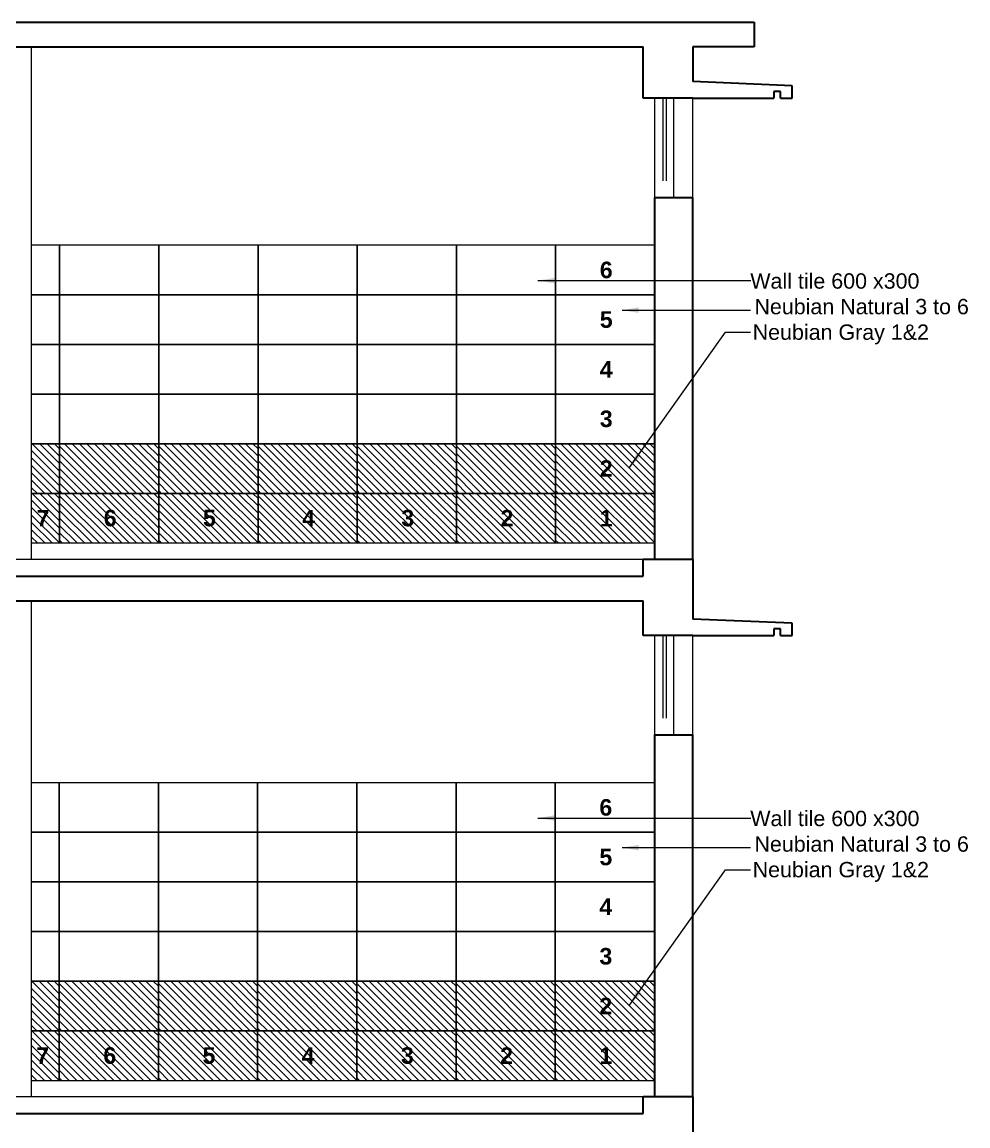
# Model space of a CAD drawing. Header units: millimetres. Extents: x 1898 to 3725, y 783 to 1532.
# Drawn here: x 2920.47 to 2926.19, y 1001.23 to 1007.91 of the extents above; entities that cross this region are included whole.
import ezdxf

# ---------------------------------------------------------------- set-up
doc = ezdxf.new("R2010")
doc.units = ezdxf.units.MM
doc.linetypes.add('DASHED', pattern=[0.75, 0.5, -0.25])
for name, color, linetype, lineweight in [('dim.1', 6, 'Continuous', 18), ('ELEV.1', 7, 'Continuous', 20), ('flooring', 1, 'Continuous', 18), ('rcc', 5, 'Continuous', 30), ('Text-1', 240, 'Continuous', 15), ('TILE HATCH-2', 25, 'Continuous', 9), ('Tiles', 25, 'Continuous', 9), ('Tiles-Text', 230, 'Continuous', 18), ('Ventilator', 4, 'DASHED', 18), ('Wall', 7, 'Continuous', 30), ('Window-Wall', 7, 'Continuous', 18)]:
    doc.layers.add(name, color=color, linetype=linetype, lineweight=lineweight)
doc.styles.add('dim-stylus bt', font='arial.ttf')
doc.styles.add('Tabrej', font='arial.ttf')
doc.dimstyles.new('Tabrej', dxfattribs={"dimtxt": 4, "dimasz": 0.45, "dimexe": 0.18, "dimexo": 0.0625, "dimgap": 0.09, "dimtad": 0, "dimdec": 3, "dimzin": 0, "dimdsep": 46, "dimtxsty": 'Tabrej', "dimcen": 0, "dimclrd": 256, "dimclre": 256, "dimclrt": 7, "dimaunit": 1, "dimadec": 3, "dimazin": 0, "dimtfac": 1, "dimtdec": 3, "dimtofl": 0, "dimtmove": 0, "dimatfit": 3, "dimfxl": 0, "dimtolj": 1, "dimtzin": 0, "dimlwd": -1, "dimlwe": -1, "dimarcsym": 0})

msp = doc.modelspace()

# ---------------------------------------------------------------- hatches: boundary and pattern name
at = {"layer": 'TILE HATCH-2'}
h = msp.add_hatch(dxfattribs=at)
h.set_pattern_fill('ANSI31', color=256, scale=0.01, style=0)
h.set_pattern_definition([(135, (2921.29545, 1005.057884), (0.0224506, 0.0224506), [])])
h.paths.add_polyline_path([(2920.6954, 1005.358), (2921.2954, 1005.358), (2921.2954, 1005.0579), (2920.6954, 1005.0579)])
h = msp.add_hatch(dxfattribs=at)
h.set_pattern_fill('ANSI31', color=256, scale=0.01, style=0)
h.set_pattern_definition([(135, (2921.895525, 1005.057884), (0.0224506, 0.0224506), [])])
h.paths.add_polyline_path([(2921.2954, 1005.358), (2921.8955, 1005.358), (2921.8955, 1005.0579), (2921.2954, 1005.0579)])
h = msp.add_hatch(dxfattribs=at)
h.set_pattern_fill('ANSI31', color=256, scale=0.01, style=0)
h.set_pattern_definition([(135, (2922.495602, 1005.057884), (0.0224506, 0.0224506), [])])
h.paths.add_polyline_path([(2921.8955, 1005.358), (2922.4956, 1005.358), (2922.4956, 1005.0579), (2921.8955, 1005.0579)])
h = msp.add_hatch(dxfattribs=at)
h.set_pattern_fill('ANSI31', color=256, scale=0.01, style=0)
h.set_pattern_definition([(135, (2923.095678, 1005.057884), (0.0224506, 0.0224506), [])])
h.paths.add_polyline_path([(2922.4956, 1005.358), (2923.0957, 1005.358), (2923.0957, 1005.0579), (2922.4956, 1005.0579)])
h = msp.add_hatch(dxfattribs=at)
h.set_pattern_fill('ANSI31', color=256, scale=0.01, style=0)
h.set_pattern_definition([(135, (2923.695755, 1005.057884), (0.0224506, 0.0224506), [])])
h.paths.add_polyline_path([(2923.0957, 1005.358), (2923.6958, 1005.358), (2923.6958, 1005.0579), (2923.0957, 1005.0579)])
h = msp.add_hatch(dxfattribs=at)
h.set_pattern_fill('ANSI31', color=256, scale=0.01, style=0)
h.set_pattern_definition([(135, (2924.29583, 1005.057884), (0.0224506, 0.0224506), [])])
h.paths.add_polyline_path([(2923.6958, 1005.358), (2924.2958, 1005.358), (2924.2958, 1005.0579), (2923.6958, 1005.0579)])
h.paths.add_polyline_path([(2924.0597, 1005.1032), (2923.932, 1005.1032), (2923.932, 1005.3093), (2924.0597, 1005.3093)], flags=24)
h = msp.add_hatch(dxfattribs=at)
h.set_pattern_fill('ANSI31', color=256, scale=0.01, style=0)
h.set_pattern_definition([(135, (2920.695373, 1004.75778), (0.0224506, 0.0224506), [])])
h.paths.add_polyline_path([(2920.5283, 1005.0579), (2920.6954, 1005.0579), (2920.6954, 1004.7578), (2920.5283, 1004.7578)])
h.paths.add_polyline_path([(2920.6588, 1004.8033), (2920.5311, 1004.8033), (2920.5311, 1005.0094), (2920.6588, 1005.0094)], flags=24)
h = msp.add_hatch(dxfattribs=at)
h.set_pattern_fill('ANSI31', color=256, scale=0.01, style=0)
h.set_pattern_definition([(135, (2921.29545, 1004.75778), (0.0224506, 0.0224506), [])])
h.paths.add_polyline_path([(2920.6954, 1005.0579), (2921.2954, 1005.0579), (2921.2954, 1004.7578), (2920.6954, 1004.7578)])
h.paths.add_polyline_path([(2921.0593, 1004.8031), (2920.9316, 1004.8031), (2920.9316, 1005.0092), (2921.0593, 1005.0092)], flags=24)
h = msp.add_hatch(dxfattribs=at)
h.set_pattern_fill('ANSI31', color=256, scale=0.01, style=0)
h.set_pattern_definition([(135, (2921.895525, 1004.75778), (0.0224506, 0.0224506), [])])
h.paths.add_polyline_path([(2921.2954, 1005.0579), (2921.8955, 1005.0579), (2921.8955, 1004.7578), (2921.2954, 1004.7578)])
h.paths.add_polyline_path([(2921.6594, 1004.8031), (2921.5317, 1004.8031), (2921.5317, 1005.0092), (2921.6594, 1005.0092)], flags=24)
h = msp.add_hatch(dxfattribs=at)
h.set_pattern_fill('ANSI31', color=256, scale=0.01, style=0)
h.set_pattern_definition([(135, (2922.495602, 1004.75778), (0.0224506, 0.0224506), [])])
h.paths.add_polyline_path([(2921.8955, 1005.0579), (2922.4956, 1005.0579), (2922.4956, 1004.7578), (2921.8955, 1004.7578)])
h.paths.add_polyline_path([(2922.2595, 1004.8031), (2922.1318, 1004.8031), (2922.1318, 1005.0092), (2922.2595, 1005.0092)], flags=24)
h = msp.add_hatch(dxfattribs=at)
h.set_pattern_fill('ANSI31', color=256, scale=0.01, style=0)
h.set_pattern_definition([(135, (2923.095678, 1004.75778), (0.0224506, 0.0224506), [])])
h.paths.add_polyline_path([(2922.4956, 1005.0579), (2923.0957, 1005.0579), (2923.0957, 1004.7578), (2922.4956, 1004.7578)])
h.paths.add_polyline_path([(2922.8595, 1004.8031), (2922.7318, 1004.8031), (2922.7318, 1005.0092), (2922.8595, 1005.0092)], flags=24)
h = msp.add_hatch(dxfattribs=at)
h.set_pattern_fill('ANSI31', color=256, scale=0.01, style=0)
h.set_pattern_definition([(135, (2923.695755, 1004.75778), (0.0224506, 0.0224506), [])])
h.paths.add_polyline_path([(2923.0957, 1005.0579), (2923.6958, 1005.0579), (2923.6958, 1004.7578), (2923.0957, 1004.7578)])
h.paths.add_polyline_path([(2923.4596, 1004.8031), (2923.3319, 1004.8031), (2923.3319, 1005.0092), (2923.4596, 1005.0092)], flags=24)
h = msp.add_hatch(dxfattribs=at)
h.set_pattern_fill('ANSI31', color=256, scale=0.01, style=0)
h.set_pattern_definition([(135, (2924.29583, 1004.75778), (0.0224506, 0.0224506), [])])
h.paths.add_polyline_path([(2923.6958, 1005.0579), (2924.2958, 1005.0579), (2924.2958, 1004.7578), (2923.6958, 1004.7578)])
h.paths.add_polyline_path([(2924.0597, 1004.8031), (2923.932, 1004.8031), (2923.932, 1005.0092), (2924.0597, 1005.0092)], flags=24)
h = msp.add_hatch(dxfattribs=at)
h.set_pattern_fill('ANSI31', color=256, scale=0.01, style=0)
h.set_pattern_definition([(135, (2921.29296, 1001.807884), (0.0224506, 0.0224506), [])])
h.paths.add_polyline_path([(2920.6929, 1002.108), (2921.293, 1002.108), (2921.293, 1001.8079), (2920.6929, 1001.8079)])
h = msp.add_hatch(dxfattribs=at)
h.set_pattern_fill('ANSI31', color=256, scale=0.01, style=0)
h.set_pattern_definition([(135, (2921.893036, 1001.807884), (0.0224506, 0.0224506), [])])
h.paths.add_polyline_path([(2921.293, 1002.108), (2921.893, 1002.108), (2921.893, 1001.8079), (2921.293, 1001.8079)])
h = msp.add_hatch(dxfattribs=at)
h.set_pattern_fill('ANSI31', color=256, scale=0.01, style=0)
h.set_pattern_definition([(135, (2922.493112, 1001.807884), (0.0224506, 0.0224506), [])])
h.paths.add_polyline_path([(2921.893, 1002.108), (2922.4931, 1002.108), (2922.4931, 1001.8079), (2921.893, 1001.8079)])
h = msp.add_hatch(dxfattribs=at)
h.set_pattern_fill('ANSI31', color=256, scale=0.01, style=0)
h.set_pattern_definition([(135, (2923.09319, 1001.807884), (0.0224506, 0.0224506), [])])
h.paths.add_polyline_path([(2922.4931, 1002.108), (2923.0932, 1002.108), (2923.0932, 1001.8079), (2922.4931, 1001.8079)])
h = msp.add_hatch(dxfattribs=at)
h.set_pattern_fill('ANSI31', color=256, scale=0.01, style=0)
h.set_pattern_definition([(135, (2923.693265, 1001.807884), (0.0224506, 0.0224506), [])])
h.paths.add_polyline_path([(2923.0932, 1002.108), (2923.6933, 1002.108), (2923.6933, 1001.8079), (2923.0932, 1001.8079)])
h = msp.add_hatch(dxfattribs=at)
h.set_pattern_fill('ANSI31', color=256, scale=0.01, style=0)
h.set_pattern_definition([(135, (2924.293342, 1001.807884), (0.0224506, 0.0224506), [])])
h.paths.add_polyline_path([(2923.6933, 1002.108), (2924.2933, 1002.108), (2924.2933, 1001.8079), (2923.6933, 1001.8079)])
h.paths.add_polyline_path([(2924.0572, 1001.8532), (2923.9295, 1001.8532), (2923.9295, 1002.0593), (2924.0572, 1002.0593)], flags=24)
h = msp.add_hatch(dxfattribs=at)
h.set_pattern_fill('ANSI31', color=256, scale=0.01, style=0)
h.set_pattern_definition([(135, (2920.692883, 1001.50778), (0.0224506, 0.0224506), [])])
h.paths.add_polyline_path([(2920.5259, 1001.8079), (2920.6929, 1001.8079), (2920.6929, 1001.5078), (2920.5259, 1001.5078)])
h.paths.add_polyline_path([(2920.6563, 1001.5533), (2920.5286, 1001.5533), (2920.5286, 1001.7594), (2920.6563, 1001.7594)], flags=24)
h = msp.add_hatch(dxfattribs=at)
h.set_pattern_fill('ANSI31', color=256, scale=0.01, style=0)
h.set_pattern_definition([(135, (2921.29296, 1001.50778), (0.0224506, 0.0224506), [])])
h.paths.add_polyline_path([(2920.6929, 1001.8079), (2921.293, 1001.8079), (2921.293, 1001.5078), (2920.6929, 1001.5078)])
h.paths.add_polyline_path([(2921.0568, 1001.5531), (2920.9291, 1001.5531), (2920.9291, 1001.7592), (2921.0568, 1001.7592)], flags=24)
h = msp.add_hatch(dxfattribs=at)
h.set_pattern_fill('ANSI31', color=256, scale=0.01, style=0)
h.set_pattern_definition([(135, (2921.893036, 1001.50778), (0.0224506, 0.0224506), [])])
h.paths.add_polyline_path([(2921.293, 1001.8079), (2921.893, 1001.8079), (2921.893, 1001.5078), (2921.293, 1001.5078)])
h.paths.add_polyline_path([(2921.6569, 1001.5531), (2921.5292, 1001.5531), (2921.5292, 1001.7592), (2921.6569, 1001.7592)], flags=24)
h = msp.add_hatch(dxfattribs=at)
h.set_pattern_fill('ANSI31', color=256, scale=0.01, style=0)
h.set_pattern_definition([(135, (2922.493112, 1001.50778), (0.0224506, 0.0224506), [])])
h.paths.add_polyline_path([(2921.893, 1001.8079), (2922.4931, 1001.8079), (2922.4931, 1001.5078), (2921.893, 1001.5078)])
h.paths.add_polyline_path([(2922.257, 1001.5531), (2922.1293, 1001.5531), (2922.1293, 1001.7592), (2922.257, 1001.7592)], flags=24)
h = msp.add_hatch(dxfattribs=at)
h.set_pattern_fill('ANSI31', color=256, scale=0.01, style=0)
h.set_pattern_definition([(135, (2923.09319, 1001.50778), (0.0224506, 0.0224506), [])])
h.paths.add_polyline_path([(2922.4931, 1001.8079), (2923.0932, 1001.8079), (2923.0932, 1001.5078), (2922.4931, 1001.5078)])
h.paths.add_polyline_path([(2922.857, 1001.5531), (2922.7293, 1001.5531), (2922.7293, 1001.7592), (2922.857, 1001.7592)], flags=24)
h = msp.add_hatch(dxfattribs=at)
h.set_pattern_fill('ANSI31', color=256, scale=0.01, style=0)
h.set_pattern_definition([(135, (2923.693265, 1001.50778), (0.0224506, 0.0224506), [])])
h.paths.add_polyline_path([(2923.0932, 1001.8079), (2923.6933, 1001.8079), (2923.6933, 1001.5078), (2923.0932, 1001.5078)])
h.paths.add_polyline_path([(2923.4571, 1001.5531), (2923.3294, 1001.5531), (2923.3294, 1001.7592), (2923.4571, 1001.7592)], flags=24)
h = msp.add_hatch(dxfattribs=at)
h.set_pattern_fill('ANSI31', color=256, scale=0.01, style=0)
h.set_pattern_definition([(135, (2924.293342, 1001.50778), (0.0224506, 0.0224506), [])])
h.paths.add_polyline_path([(2923.6933, 1001.8079), (2924.2933, 1001.8079), (2924.2933, 1001.5078), (2923.6933, 1001.5078)])
h.paths.add_polyline_path([(2924.0572, 1001.5531), (2923.9295, 1001.5531), (2923.9295, 1001.7592), (2924.0572, 1001.7592)], flags=24)
at = {"layer": 'Tiles'}
h = msp.add_hatch(dxfattribs=at)
h.set_pattern_fill('ANSI31', color=256, scale=0.01, style=0)
h.set_pattern_definition([(135, (2920.695373, 1005.057884), (0.0224506, 0.0224506), [])])
h.paths.add_polyline_path([(2920.5283, 1005.358), (2920.6954, 1005.358), (2920.6954, 1005.0579), (2920.5283, 1005.0579)])
h = msp.add_hatch(dxfattribs=at)
h.set_pattern_fill('ANSI31', color=256, scale=0.01, style=0)
h.set_pattern_definition([(135, (2920.692883, 1001.807884), (0.0224506, 0.0224506), [])])
h.paths.add_polyline_path([(2920.5259, 1002.108), (2920.6929, 1002.108), (2920.6929, 1001.8079), (2920.5259, 1001.8079)])

# ---------------------------------------------------------------- linework, layer by layer
at = {"layer": 'ELEV.1'}
for p, q in [((2920.5259, 1004.6578), (2920.5259, 1007.7578)), ((2920.5259, 1001.4078), (2920.5259, 1004.4078))]:
    msp.add_line(p, q, dxfattribs=at)
at = {"layer": 'flooring'}
for p, q in [((2924.2259, 1004.6578), (2919.5577, 1004.6578)), ((2924.2259, 1001.4078), (2919.5577, 1001.4078))]:
    msp.add_line(p, q, dxfattribs=at)
at = {"layer": 'rcc'}
for p, q in [((2915.9959, 1007.9078), (2924.8959, 1007.9078)), ((2915.9959, 1007.9078), (2924.2259, 1007.9078)), ((2924.8959, 1007.9078), (2924.8959, 1007.7578)), ((2920.4109, 1007.7578), (2924.2259, 1007.7578)), ((2924.2259, 1007.4478), (2924.2259, 1007.7578)), ((2924.2259, 1007.4478), (2924.2259, 1007.7578)), ((2924.2259, 1007.4478), (2924.2259, 1007.7578)), ((2924.5259, 1007.7578), (2924.5259, 1007.5478)), ((2924.8959, 1007.7578), (2924.5259, 1007.7578)), ((2925.1259, 1007.5228), (2924.5259, 1007.5478)), ((2925.0559, 1007.4878), (2925.0159, 1007.4878)), ((2925.0159, 1007.4878), (2925.0159, 1007.4478)), ((2925.0559, 1007.4478), (2925.0559, 1007.4878)), ((2925.1259, 1007.4478), (2925.1259, 1007.5228)), ((2924.5259, 1007.4478), (2924.2259, 1007.4478)), ((2924.5259, 1007.4478), (2924.2259, 1007.4478)), ((2924.5259, 1007.4478), (2924.2259, 1007.4478)), ((2924.5259, 1007.4478), (2925.0159, 1007.4478)), ((2925.0559, 1007.4478), (2925.1259, 1007.4478)), ((2924.2259, 1004.5578), (2924.2259, 1004.6578)), ((2924.2259, 1004.5578), (2924.2259, 1004.6578)), ((2924.5259, 1004.6578), (2924.2259, 1004.6578)), ((2924.5259, 1004.6578), (2924.5259, 1004.2978)), ((2916.2259, 1004.5578), (2924.2259, 1004.5578)), ((2920.4109, 1004.4078), (2924.2259, 1004.4078)), ((2924.2259, 1004.1978), (2924.2259, 1004.4078)), ((2924.2259, 1004.1978), (2924.2259, 1004.4078)), ((2925.1259, 1004.2728), (2924.5259, 1004.2978)), ((2925.1259, 1004.1978), (2925.1259, 1004.2728)), ((2924.5259, 1004.1978), (2924.2259, 1004.1978)), ((2924.5259, 1004.1978), (2924.2259, 1004.1978)), ((2924.5259, 1004.1978), (2925.0159, 1004.1978)), ((2925.0559, 1004.2378), (2925.0159, 1004.2378)), ((2925.0159, 1004.2378), (2925.0159, 1004.1978)), ((2925.0559, 1004.1978), (2925.0559, 1004.2378)), ((2925.0559, 1004.1978), (2925.1259, 1004.1978)), ((2924.2259, 1001.3078), (2924.2259, 1001.4078)), ((2924.2259, 1001.3078), (2924.2259, 1001.4078)), ((2924.5259, 1001.4078), (2924.2259, 1001.4078)), ((2924.5259, 1001.4078), (2924.5259, 1001.0478)), ((2916.2259, 1001.3078), (2924.2259, 1001.3078))]:
    msp.add_line(p, q, dxfattribs=at)
at = {"layer": 'Tiles'}
for points in [[(2920.5259, 1006.2583), (2920.6954, 1006.2583), (2920.6954, 1006.5584), (2920.5259, 1006.5584)], [(2920.5259, 1005.9582), (2920.6954, 1005.9582), (2920.6954, 1006.2583), (2920.5259, 1006.2583)], [(2920.5259, 1005.6581), (2920.6954, 1005.6581), (2920.6954, 1005.9582), (2920.5259, 1005.9582)], [(2920.5259, 1005.358), (2920.6954, 1005.358), (2920.6954, 1005.6581), (2920.5259, 1005.6581)], [(2920.5259, 1005.0579), (2920.6954, 1005.0579), (2920.6954, 1005.358), (2920.5259, 1005.358)], [(2920.5259, 1004.7578), (2920.6954, 1004.7578), (2920.6954, 1005.0579), (2920.5259, 1005.0579)], [(2920.5259, 1003.0083), (2920.6929, 1003.0083), (2920.6929, 1003.3084), (2920.5259, 1003.3084)], [(2920.5259, 1002.7082), (2920.6929, 1002.7082), (2920.6929, 1003.0083), (2920.5259, 1003.0083)], [(2920.5259, 1002.4081), (2920.6929, 1002.4081), (2920.6929, 1002.7082), (2920.5259, 1002.7082)], [(2920.5259, 1002.108), (2920.6929, 1002.108), (2920.6929, 1002.4081), (2920.5259, 1002.4081)], [(2920.5259, 1001.8079), (2920.6929, 1001.8079), (2920.6929, 1002.108), (2920.5259, 1002.108)], [(2920.5259, 1001.5078), (2920.6929, 1001.5078), (2920.6929, 1001.8079), (2920.5259, 1001.8079)]]:
    msp.add_lwpolyline(points, dxfattribs=at)
for points in [[(2921.2954, 1006.5584), (2920.6954, 1006.5584), (2920.6954, 1006.2583), (2921.2954, 1006.2583)], [(2921.8955, 1006.5584), (2921.2954, 1006.5584), (2921.2954, 1006.2583), (2921.8955, 1006.2583)], [(2922.4956, 1006.5584), (2921.8955, 1006.5584), (2921.8955, 1006.2583), (2922.4956, 1006.2583)], [(2923.0957, 1006.5584), (2922.4956, 1006.5584), (2922.4956, 1006.2583), (2923.0957, 1006.2583)], [(2923.6958, 1006.5584), (2923.0957, 1006.5584), (2923.0957, 1006.2583), (2923.6958, 1006.2583)], [(2924.2958, 1006.5584), (2923.6958, 1006.5584), (2923.6958, 1006.2583), (2924.2958, 1006.2583)], [(2921.2954, 1006.2583), (2920.6954, 1006.2583), (2920.6954, 1005.9582), (2921.2954, 1005.9582)], [(2921.8955, 1006.2583), (2921.2954, 1006.2583), (2921.2954, 1005.9582), (2921.8955, 1005.9582)], [(2922.4956, 1006.2583), (2921.8955, 1006.2583), (2921.8955, 1005.9582), (2922.4956, 1005.9582)], [(2923.0957, 1006.2583), (2922.4956, 1006.2583), (2922.4956, 1005.9582), (2923.0957, 1005.9582)], [(2923.6958, 1006.2583), (2923.0957, 1006.2583), (2923.0957, 1005.9582), (2923.6958, 1005.9582)], [(2924.2958, 1006.2583), (2923.6958, 1006.2583), (2923.6958, 1005.9582), (2924.2958, 1005.9582)], [(2921.2954, 1005.9582), (2920.6954, 1005.9582), (2920.6954, 1005.6581), (2921.2954, 1005.6581)], [(2921.8955, 1005.9582), (2921.2954, 1005.9582), (2921.2954, 1005.6581), (2921.8955, 1005.6581)], [(2922.4956, 1005.9582), (2921.8955, 1005.9582), (2921.8955, 1005.6581), (2922.4956, 1005.6581)], [(2923.0957, 1005.9582), (2922.4956, 1005.9582), (2922.4956, 1005.6581), (2923.0957, 1005.6581)], [(2923.6958, 1005.9582), (2923.0957, 1005.9582), (2923.0957, 1005.6581), (2923.6958, 1005.6581)], [(2924.2958, 1005.9582), (2923.6958, 1005.9582), (2923.6958, 1005.6581), (2924.2958, 1005.6581)], [(2921.2954, 1005.6581), (2920.6954, 1005.6581), (2920.6954, 1005.358), (2921.2954, 1005.358)], [(2921.8955, 1005.6581), (2921.2954, 1005.6581), (2921.2954, 1005.358), (2921.8955, 1005.358)], [(2922.4956, 1005.6581), (2921.8955, 1005.6581), (2921.8955, 1005.358), (2922.4956, 1005.358)], [(2923.0957, 1005.6581), (2922.4956, 1005.6581), (2922.4956, 1005.358), (2923.0957, 1005.358)], [(2923.6958, 1005.6581), (2923.0957, 1005.6581), (2923.0957, 1005.358), (2923.6958, 1005.358)], [(2924.2958, 1005.6581), (2923.6958, 1005.6581), (2923.6958, 1005.358), (2924.2958, 1005.358)], [(2921.2954, 1005.358), (2920.6954, 1005.358), (2920.6954, 1005.0579), (2921.2954, 1005.0579)], [(2921.8955, 1005.358), (2921.2954, 1005.358), (2921.2954, 1005.0579), (2921.8955, 1005.0579)], [(2922.4956, 1005.358), (2921.8955, 1005.358), (2921.8955, 1005.0579), (2922.4956, 1005.0579)], [(2923.0957, 1005.358), (2922.4956, 1005.358), (2922.4956, 1005.0579), (2923.0957, 1005.0579)], [(2923.6958, 1005.358), (2923.0957, 1005.358), (2923.0957, 1005.0579), (2923.6958, 1005.0579)], [(2924.2958, 1005.358), (2923.6958, 1005.358), (2923.6958, 1005.0579), (2924.2958, 1005.0579)], [(2921.2954, 1005.0579), (2920.6954, 1005.0579), (2920.6954, 1004.7578), (2921.2954, 1004.7578)], [(2921.8955, 1005.0579), (2921.2954, 1005.0579), (2921.2954, 1004.7578), (2921.8955, 1004.7578)], [(2922.4956, 1005.0579), (2921.8955, 1005.0579), (2921.8955, 1004.7578), (2922.4956, 1004.7578)], [(2923.0957, 1005.0579), (2922.4956, 1005.0579), (2922.4956, 1004.7578), (2923.0957, 1004.7578)], [(2923.6958, 1005.0579), (2923.0957, 1005.0579), (2923.0957, 1004.7578), (2923.6958, 1004.7578)], [(2924.2958, 1005.0579), (2923.6958, 1005.0579), (2923.6958, 1004.7578), (2924.2958, 1004.7578)], [(2921.293, 1003.3084), (2920.6929, 1003.3084), (2920.6929, 1003.0083), (2921.293, 1003.0083)], [(2921.893, 1003.3084), (2921.293, 1003.3084), (2921.293, 1003.0083), (2921.893, 1003.0083)], [(2922.4931, 1003.3084), (2921.893, 1003.3084), (2921.893, 1003.0083), (2922.4931, 1003.0083)], [(2923.0932, 1003.3084), (2922.4931, 1003.3084), (2922.4931, 1003.0083), (2923.0932, 1003.0083)], [(2923.6933, 1003.3084), (2923.0932, 1003.3084), (2923.0932, 1003.0083), (2923.6933, 1003.0083)], [(2924.2933, 1003.3084), (2923.6933, 1003.3084), (2923.6933, 1003.0083), (2924.2933, 1003.0083)], [(2921.293, 1003.0083), (2920.6929, 1003.0083), (2920.6929, 1002.7082), (2921.293, 1002.7082)], [(2921.893, 1003.0083), (2921.293, 1003.0083), (2921.293, 1002.7082), (2921.893, 1002.7082)], [(2922.4931, 1003.0083), (2921.893, 1003.0083), (2921.893, 1002.7082), (2922.4931, 1002.7082)], [(2923.0932, 1003.0083), (2922.4931, 1003.0083), (2922.4931, 1002.7082), (2923.0932, 1002.7082)], [(2923.6933, 1003.0083), (2923.0932, 1003.0083), (2923.0932, 1002.7082), (2923.6933, 1002.7082)], [(2924.2933, 1003.0083), (2923.6933, 1003.0083), (2923.6933, 1002.7082), (2924.2933, 1002.7082)], [(2921.293, 1002.7082), (2920.6929, 1002.7082), (2920.6929, 1002.4081), (2921.293, 1002.4081)], [(2921.893, 1002.7082), (2921.293, 1002.7082), (2921.293, 1002.4081), (2921.893, 1002.4081)], [(2922.4931, 1002.7082), (2921.893, 1002.7082), (2921.893, 1002.4081), (2922.4931, 1002.4081)], [(2923.0932, 1002.7082), (2922.4931, 1002.7082), (2922.4931, 1002.4081), (2923.0932, 1002.4081)], [(2923.6933, 1002.7082), (2923.0932, 1002.7082), (2923.0932, 1002.4081), (2923.6933, 1002.4081)], [(2924.2933, 1002.7082), (2923.6933, 1002.7082), (2923.6933, 1002.4081), (2924.2933, 1002.4081)], [(2921.293, 1002.4081), (2920.6929, 1002.4081), (2920.6929, 1002.108), (2921.293, 1002.108)], [(2921.893, 1002.4081), (2921.293, 1002.4081), (2921.293, 1002.108), (2921.893, 1002.108)], [(2922.4931, 1002.4081), (2921.893, 1002.4081), (2921.893, 1002.108), (2922.4931, 1002.108)], [(2923.0932, 1002.4081), (2922.4931, 1002.4081), (2922.4931, 1002.108), (2923.0932, 1002.108)], [(2923.6933, 1002.4081), (2923.0932, 1002.4081), (2923.0932, 1002.108), (2923.6933, 1002.108)], [(2924.2933, 1002.4081), (2923.6933, 1002.4081), (2923.6933, 1002.108), (2924.2933, 1002.108)], [(2921.293, 1002.108), (2920.6929, 1002.108), (2920.6929, 1001.8079), (2921.293, 1001.8079)], [(2921.893, 1002.108), (2921.293, 1002.108), (2921.293, 1001.8079), (2921.893, 1001.8079)], [(2922.4931, 1002.108), (2921.893, 1002.108), (2921.893, 1001.8079), (2922.4931, 1001.8079)], [(2923.0932, 1002.108), (2922.4931, 1002.108), (2922.4931, 1001.8079), (2923.0932, 1001.8079)], [(2923.6933, 1002.108), (2923.0932, 1002.108), (2923.0932, 1001.8079), (2923.6933, 1001.8079)], [(2924.2933, 1002.108), (2923.6933, 1002.108), (2923.6933, 1001.8079), (2924.2933, 1001.8079)], [(2921.293, 1001.8079), (2920.6929, 1001.8079), (2920.6929, 1001.5078), (2921.293, 1001.5078)], [(2921.893, 1001.8079), (2921.293, 1001.8079), (2921.293, 1001.5078), (2921.893, 1001.5078)], [(2922.4931, 1001.8079), (2921.893, 1001.8079), (2921.893, 1001.5078), (2922.4931, 1001.5078)], [(2923.0932, 1001.8079), (2922.4931, 1001.8079), (2922.4931, 1001.5078), (2923.0932, 1001.5078)], [(2923.6933, 1001.8079), (2923.0932, 1001.8079), (2923.0932, 1001.5078), (2923.6933, 1001.5078)], [(2924.2933, 1001.8079), (2923.6933, 1001.8079), (2923.6933, 1001.5078), (2924.2933, 1001.5078)]]:
    msp.add_lwpolyline(points, close=True, dxfattribs=at)
at = {"layer": 'Ventilator'}
for p, q in [((2924.3434, 1007.4478), (2924.3434, 1006.8478)), ((2924.3634, 1007.4478), (2924.3634, 1006.8478)), ((2924.3433, 1004.1978), (2924.3433, 1003.5978)), ((2924.3633, 1004.1978), (2924.3633, 1003.5978))]:
    msp.add_line(p, q, dxfattribs=at)
at = {"layer": 'Wall'}
for p, q in [((2924.2958, 1004.6578), (2924.2958, 1006.8478)), ((2924.2958, 1006.8478), (2924.5259, 1006.8478)), ((2924.5259, 1004.6578), (2924.5259, 1006.8478)), ((2924.2958, 1001.4078), (2924.2958, 1003.5978)), ((2924.2958, 1003.5978), (2924.5259, 1003.5978)), ((2924.5259, 1001.4078), (2924.5259, 1003.5978))]:
    msp.add_line(p, q, dxfattribs=at)
at = {"layer": 'Window-Wall'}
for p, q in [((2924.2959, 1006.8478), (2924.2959, 1007.4478)), ((2924.4109, 1006.8478), (2924.4109, 1007.4478)), ((2924.5259, 1006.8478), (2924.5259, 1007.4478)), ((2924.2958, 1003.5978), (2924.2958, 1004.1978)), ((2924.4108, 1003.5978), (2924.4108, 1004.1978)), ((2924.5258, 1003.5978), (2924.5258, 1004.1978))]:
    msp.add_line(p, q, dxfattribs=at)

# ---------------------------------------------------------------- texts
at = {"layer": 'Text-1', "char_height": 0.092798, "width": 1.932666, "attachment_point": 5, "style": 'dim-stylus bt'}
for insert in [(2925.3666, 1006.1734), (2925.3666, 1002.9234)]:
    msp.add_mtext(' Wall tile 600 x300\\P          Neubian Natural 3 to 6\\P   Neubian Gray 1&2', dxfattribs=dict(at, insert=insert))
at = {"layer": 'Tiles-Text', "char_height": 0.1, "width": 0.096954, "attachment_point": 5, "style": 'dim-stylus bt'}
for s, insert in [('{\\fArial|b1|i0|c0|p34;6}', (2924.0017, 1006.4084)), ('{\\fArial|b1|i0|c0|p34;5}', (2924.0017, 1006.1083)), ('{\\fArial|b1|i0|c0|p34;4}', (2924.0017, 1005.8082)), ('{\\fArial|b1|i0|c0|p34;3}', (2924.0017, 1005.5081)), ('{\\fArial|b1|i0|c0|p34;2}', (2924.0017, 1005.208)), ('{\\fArial|b1|i0|c0|p34;7}', (2920.5951, 1004.9079)), ('{\\fArial|b1|i0|c0|p34;6}', (2921.0013, 1004.9079)), ('{\\fArial|b1|i0|c0|p34;5}', (2921.6014, 1004.9079)), ('{\\fArial|b1|i0|c0|p34;4}', (2922.2014, 1004.9079)), ('{\\fArial|b1|i0|c0|p34;3}', (2922.8015, 1004.9079)), ('{\\fArial|b1|i0|c0|p34;2}', (2923.4016, 1004.9079)), ('{\\fArial|b1|i0|c0|p34;1}', (2924.0017, 1004.9079)), ('{\\fArial|b1|i0|c0|p34;6}', (2923.9992, 1003.1584)), ('{\\fArial|b1|i0|c0|p34;5}', (2923.9992, 1002.8583)), ('{\\fArial|b1|i0|c0|p34;4}', (2923.9992, 1002.5582)), ('{\\fArial|b1|i0|c0|p34;3}', (2923.9992, 1002.2581)), ('{\\fArial|b1|i0|c0|p34;2}', (2923.9992, 1001.958)), ('{\\fArial|b1|i0|c0|p34;7}', (2920.5926, 1001.6579)), ('{\\fArial|b1|i0|c0|p34;6}', (2920.9988, 1001.6579)), ('{\\fArial|b1|i0|c0|p34;5}', (2921.5989, 1001.6579)), ('{\\fArial|b1|i0|c0|p34;4}', (2922.199, 1001.6579)), ('{\\fArial|b1|i0|c0|p34;3}', (2922.799, 1001.6579)), ('{\\fArial|b1|i0|c0|p34;2}', (2923.3991, 1001.6579)), ('{\\fArial|b1|i0|c0|p34;1}', (2923.9992, 1001.6579))]:
    msp.add_mtext(s, dxfattribs=dict(at, insert=insert))

# ---------------------------------------------------------------- leaders
at = {"layer": 'dim.1', "ltscale": 0.02}
for points in [[(2923.5881, 1006.3445), (2924.8757, 1006.3445)], [(2924.0976, 1006.1656), (2924.874, 1006.1656)], [(2924.1424, 1005.2138), (2924.7226, 1006.0318), (2924.8736, 1006.0318)], [(2923.5881, 1003.0945), (2924.8757, 1003.0945)], [(2924.0976, 1002.9156), (2924.874, 1002.9156)], [(2924.1424, 1001.9638), (2924.7226, 1002.7818), (2924.8736, 1002.7818)]]:
    msp.add_leader(points, dimstyle='Tabrej', override={"dimasz": 0.1}, dxfattribs=at)

doc.saveas('drawing.dxf')
